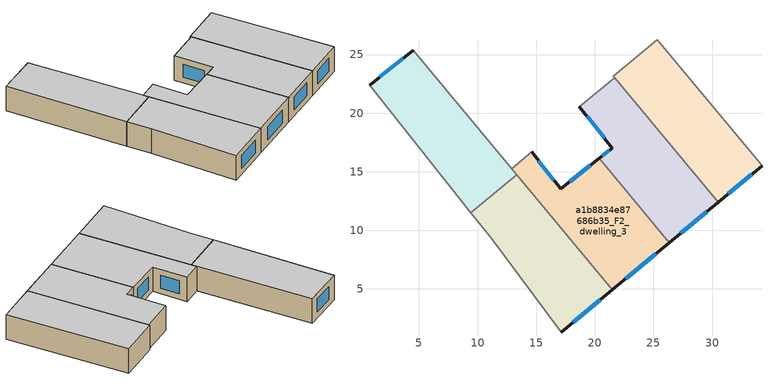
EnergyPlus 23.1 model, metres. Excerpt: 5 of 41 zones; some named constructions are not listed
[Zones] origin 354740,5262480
a1b8834e87686b35_F2_dwelling_0
 floor to a1b8834e87686b35_F1_dwelling_0 (EU_floor_Construction): 4.53,25.37 13.33,14.76 9.43,11.52 0.78,22.4 z6
 wall outside (EU_wall_Construction): 4.53,25.37 0.78,22.4 z6:9
 wall adiabatic (EU_wall_Construction): 0.78,22.4 9.43,11.52 z6:9
 wall to a1b8834e87686b35_F2_dwelling_1 (EU_wall_Construction): 9.43,11.52 13.33,14.76 z6:9
 wall to a1b8834e87686b35_F2_dwelling_2 (EU_wall_Construction): 12.9,15.27 4.53,25.37 z6:9
 wall to a1b8834e87686b35_F2_dwelling_3 (EU_wall_Construction): 13.33,14.76 12.9,15.27 z6:9
 window (EU_Window_Construction): 3.65,24.67 1.66,23.09 z6.7:8.3
 ceiling to a1b8834e87686b35_F3_dwelling_0 (EU_floor_Construction): 13.33,14.76 4.53,25.37 0.78,22.4 9.43,11.52 z9
a1b8834e87686b35_F2_dwelling_1
 floor to a1b8834e87686b35_F1_dwelling_1 (EU_floor_Construction): 13.33,14.76 21.49,4.92 17.13,1.31 11.2,9.3 9.43,11.52 z6
 wall outside (EU_wall_Construction): 17.13,1.31 21.49,4.92 z6:9
 wall adiabatic (EU_wall_Construction): 9.43,11.52 11.2,9.3 17.13,1.31 z6:9
 wall to a1b8834e87686b35_F2_dwelling_3 (EU_wall_Construction): 21.49,4.92 13.33,14.76 z6:9
 window (EU_Window_Construction): 18.16,2.16 20.47,4.07 z6.7:8.3
 ceiling to a1b8834e87686b35_F3_dwelling_1 (EU_floor_Construction): 21.49,4.92 13.33,14.76 9.43,11.52 11.2,9.3 17.13,1.31 z9
a1b8834e87686b35_F2_dwelling_3
 floor to a1b8834e87686b35_F1_dwelling_3 (EU_floor_Construction): 20.38,16.15 26.35,8.95 21.49,4.92 12.91,15.27 14.61,16.68 17.1,13.55 z6
 wall outside (EU_wall_Construction): 21.49,4.92 26.35,8.95 / 20.38,16.15 17.1,13.55 14.61,16.68 z6:9
 wall to a1b8834e87686b35_F2_dwelling_2 (EU_wall_Construction): 14.61,16.68 12.91,15.27 z6:9
 wall to a1b8834e87686b35_F2_dwelling_5 (EU_wall_Construction): 26.35,8.95 20.38,16.15 z6:9
 window (EU_Window_Construction): 22.63,5.87 25.21,8.01 / 16.51,14.29 15.19,15.95 / 19.61,15.54 17.87,14.16 z6.7:8.3
 ceiling to a1b8834e87686b35_F3_dwelling_3 (EU_floor_Construction): 26.35,8.95 20.38,16.15 17.1,13.55 14.61,16.68 12.91,15.27 21.49,4.92 z9
a1b8834e87686b35_F2_dwelling_5
 floor to a1b8834e87686b35_F1_dwelling_5 (EU_floor_Construction): 21.68,23.04 30.51,12.4 26.35,8.95 20.38,16.15 21.49,17.02 18.68,20.55 z6
 wall outside (EU_wall_Construction): 18.68,20.55 21.49,17.02 20.38,16.15 / 26.35,8.95 30.51,12.4 z6:9
 wall to a1b8834e87686b35_F2_dwelling_4 (EU_wall_Construction): 21.68,23.04 18.68,20.55 z6:9
 wall to a1b8834e87686b35_F2_dwelling_7 (EU_wall_Construction): 30.51,12.4 21.68,23.04 z6:9
 window (EU_Window_Construction): 21.23,16.82 20.64,16.35 / 19.34,19.72 20.83,17.85 / 27.33,9.76 29.53,11.59 z6.7:8.3
 ceiling to a1b8834e87686b35_F3_dwelling_5 (EU_floor_Construction): 30.51,12.4 21.68,23.04 18.68,20.55 21.49,17.02 20.38,16.15 26.35,8.95 z9
a1b8834e87686b35_F2_dwelling_7
 floor to a1b8834e87686b35_F1_dwelling_7 (EU_floor_Construction): 25.34,26.26 34.26,15.51 30.51,12.4 21.59,23.15 z6
 wall outside (EU_wall_Construction): 30.51,12.4 34.26,15.51 z6:9
 wall to a1b8834e87686b35_F2_dwelling_6 (EU_wall_Construction): 25.34,26.26 21.59,23.15 z6:9
 wall to a1b8834e87686b35_F2_dwelling_9 (EU_wall_Construction): 34.26,15.51 25.34,26.26 z6:9
 wall to a1b8834e87686b35_F2_dwelling_4 (EU_wall_Construction): 21.59,23.15 21.68,23.04 z6:9
 window (EU_Window_Construction): 31.39,13.13 33.38,14.78 z6.7:8.3
 ceiling to a1b8834e87686b35_F3_dwelling_7 (EU_floor_Construction): 34.26,15.51 25.34,26.26 21.59,23.15 30.51,12.4 z9
[SCHEDULE:FILE] Column Number=1; Rows to Skip at Top=0; Number of Hours of Data=8760; Column Separator=Comma; Interpolate to Timestep=No; Minutes per Item=60; Adjust Schedule for Daylight Savings=Yes
Name | File
EU_Step8_GainSchedule_a1b8834e87686b35_F2_dwelling_0_f000 | ../../schedules/a1b8834e87686b35/a1b8834e87686b35_F2_dwelling_0_f000_gain.csv
EU_Step8_GainSchedule_a1b8834e87686b35_F2_dwelling_1_f000 | ../../schedules/a1b8834e87686b35/a1b8834e87686b35_F2_dwelling_1_f000_gain.csv
EU_Step8_GainSchedule_a1b8834e87686b35_F2_dwelling_2_f000 | ../../schedules/a1b8834e87686b35/a1b8834e87686b35_F2_dwelling_2_f000_gain.csv
EU_Step8_GainSchedule_a1b8834e87686b35_F2_dwelling_3_f000 | ../../schedules/a1b8834e87686b35/a1b8834e87686b35_F2_dwelling_3_f000_gain.csv
EU_Step8_GainSchedule_a1b8834e87686b35_F2_dwelling_4_f000 | ../../schedules/a1b8834e87686b35/a1b8834e87686b35_F2_dwelling_4_f000_gain.csv
EU_Step8_GainSchedule_a1b8834e87686b35_F2_dwelling_5_f000 | ../../schedules/a1b8834e87686b35/a1b8834e87686b35_F2_dwelling_5_f000_gain.csv
EU_Step8_GainSchedule_a1b8834e87686b35_F2_dwelling_6_f000 | ../../schedules/a1b8834e87686b35/a1b8834e87686b35_F2_dwelling_6_f000_gain.csv
EU_Step8_GainSchedule_a1b8834e87686b35_F2_dwelling_7_f000 | ../../schedules/a1b8834e87686b35/a1b8834e87686b35_F2_dwelling_7_f000_gain.csv
EU_Step8_GainSchedule_a1b8834e87686b35_F2_dwelling_8_f000 | ../../schedules/a1b8834e87686b35/a1b8834e87686b35_F2_dwelling_8_f000_gain.csv
EU_Step8_GainSchedule_a1b8834e87686b35_F2_dwelling_9_f000 | ../../schedules/a1b8834e87686b35/a1b8834e87686b35_F2_dwelling_9_f000_gain.csv
